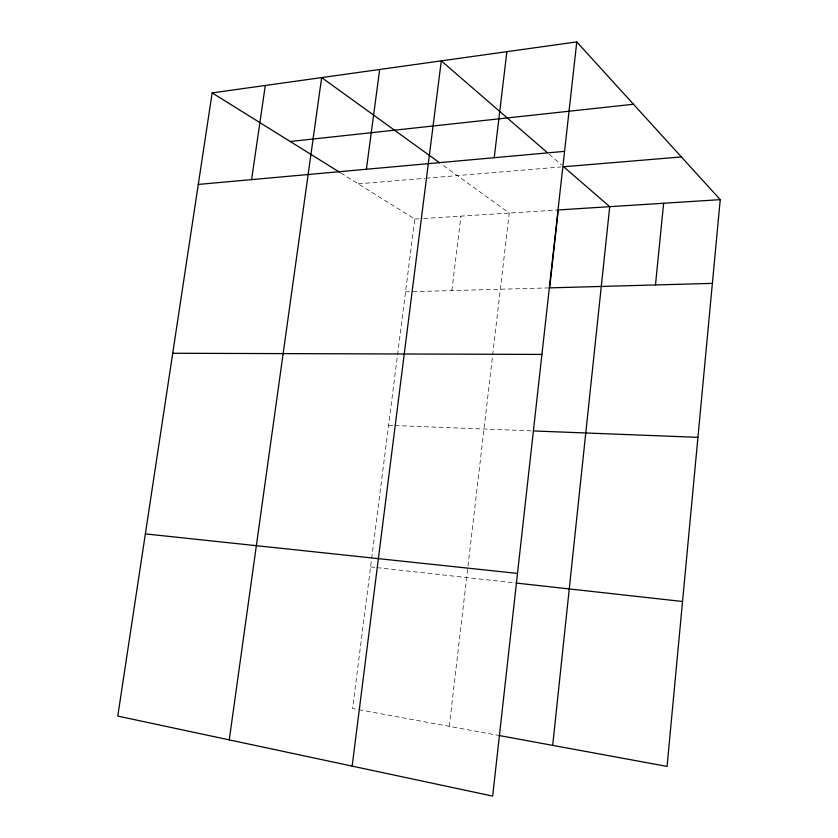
<?xml version="1.0" encoding="UTF-8"?>
<svg xmlns="http://www.w3.org/2000/svg" width="838" height="838" viewBox="0 0 838 838"><rect width="100%" height="100%" fill="white"/><g stroke="black" fill="none" stroke-linecap="round" stroke-linejoin="round"><path stroke-width="0.63" stroke-dasharray="4.19 3.14" d="M449.273 726.337L509.242 213.062L441.794 164.353M451.85 290.577L460.942 216.131M340.836 173.016L414.8 219.053L352.578 708.55L357.679 709.482M358.245 183.847L424.814 178.305M426.113 178.19L561.02 166.961M414.8 219.053L422.488 218.571M423.777 218.488L558.317 209.94M405.55 291.854L549.634 287.874M388.581 425.306L393.766 425.515M395.054 425.557L533.68 430.952M370.585 566.928L375.654 567.483M376.922 567.63L516.721 583.112M358.957 709.723L499.72 735.628M549.204 154.265L561.69 165.086"/><path stroke-width="1.26" d="M576.774 41.9L492.671 796.1L117.77 716.092L212.15 92.903L576.774 41.9L720.23 199.654L667.069 766.414L499.72 735.628M655.473 284.941L663.633 203.246M552.692 745.37L609.729 206.672L563.618 166.752L681.388 156.947M494.231 157.712L506.875 51.673M352.159 766.11L441.301 60.849L547.277 152.6M366.395 169.255L379.677 69.47M229.256 739.891L321.656 77.578L439.72 162.855M251.589 179.615L265.3 85.466M290.21 141.496L633.465 104.247M198.292 184.433L564.561 151.353M720.23 199.654L558.317 209.94L549.634 287.874L712.373 283.37M172.722 353.259L541.924 354.422M533.68 430.952L697.928 437.342M145.362 533.89L517.496 573.412M516.721 583.112L682.541 601.485M212.15 92.903L339.757 172.335"/></g></svg>
